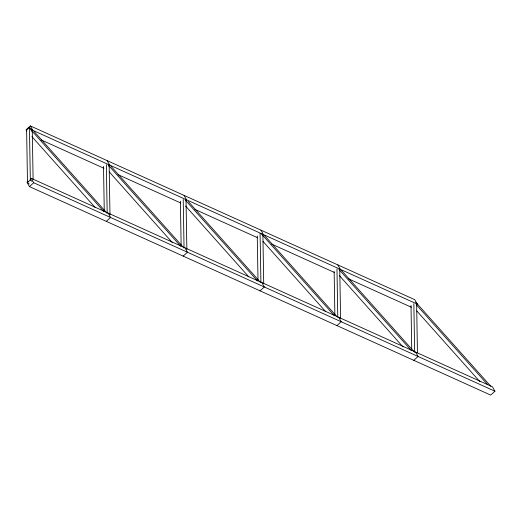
<?xml version="1.0" encoding="UTF-8"?>
<svg xmlns="http://www.w3.org/2000/svg" width="521" height="521" viewBox="0 0 521 521"><rect width="100%" height="100%" fill="white"/><g stroke="black" fill="none" stroke-linecap="round" stroke-linejoin="round"><path stroke-width="0.78" d="M416.123 305.039L417.197 304.075L414.709 299.653L30.342 125.919L26.05 129.775L26.76 131.038M32.269 130.048L29.437 127.534L26.617 130.068L27.496 182.474L29.196 183.985M31.761 131.305L32.836 130.341L417.197 304.075M28.004 181.217L26.936 182.181L29.423 186.603L490.658 395.081L494.95 391.225L492.462 386.803L31.227 178.325L30.153 179.289M27.496 182.474L30.322 179.94L29.437 127.534M29.423 186.603L33.715 182.747L494.95 391.225M108.635 166.049L109.71 165.085L107.215 160.663M106.297 221.347L110.589 217.491L108.101 213.069M185.509 200.8L186.583 199.836L184.089 195.414M183.164 256.091L187.462 252.236L184.968 247.82M262.376 235.544L263.45 234.58L260.962 230.158M260.038 290.842L264.336 286.986L261.842 282.564M339.249 270.288L340.324 269.324L337.836 264.909M336.911 325.586L341.209 321.731L338.715 317.315M413.785 360.337L418.076 356.475L415.589 352.059M41.107 139.875L103.933 168.276M117.98 174.62L180.807 203.021M194.854 209.37L257.68 237.765M271.721 244.115L334.554 272.516M348.595 278.865L411.427 307.26M30.322 179.94L32.022 181.445M415.699 302.121L490.749 386.243M416.357 304.739L487.63 384.628M416.774 310.907L479.945 381.717M341.522 270.399L414.416 352.105M338.943 269.39L411.297 350.483M339.36 275.557L403.072 346.973M264.648 235.655L337.009 316.755M261.529 234.033L334.43 315.739M263.027 241.412L325.664 311.623M188.322 201.516L260.135 282.004M185.202 199.895L257.556 280.995M185.619 206.062L248.791 276.872M110.908 166.16L183.802 247.866M108.329 165.15L180.683 246.244M109.28 171.923L172.458 242.734M34.034 131.416L106.929 213.122M30.374 129.188L103.809 211.5M31.872 136.567L95.05 207.384M30.342 125.919L32.836 130.341M31.227 178.325L33.715 182.747M416.631 303.782L417.458 352.958M413.843 303.684L414.657 352.059M411.004 305.417L411.733 348.953M339.77 269.839L340.591 318.214M336.97 268.94L337.784 317.309M334.143 271.474L334.879 315.01M262.897 235.095L263.711 283.47M260.083 233.382L260.91 282.564M257.257 235.922L258.006 280.265M186.03 200.344L186.857 249.526M183.229 199.445L184.037 247.82M180.39 201.178L181.132 245.515M109.156 165.6L109.983 214.782M106.356 164.695L107.17 213.069M103.516 166.427L104.265 210.771M32.282 130.849L33.097 179.224"/></g></svg>
